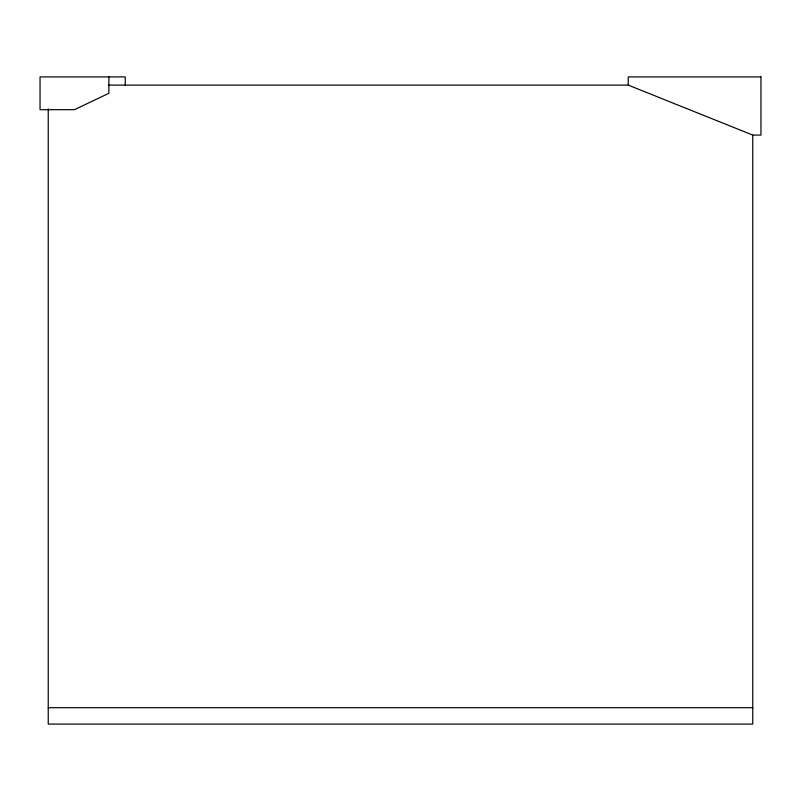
<?xml version="1.0" encoding="UTF-8"?>
<svg xmlns="http://www.w3.org/2000/svg" width="801" height="801" viewBox="0 0 801 801"><rect width="100%" height="100%" fill="white"/><g stroke="black" fill="none" stroke-linecap="round" stroke-linejoin="round"><path stroke-width="1.2" d="M108.305 85.106L628.875 85.106M48.24 707.704L752.76 707.704M752.76 135.119L752.76 724.084L48.24 724.084L48.24 108.856M125.246 85.106L125.246 76.916L40.05 76.916L40.05 109.687L74.453 109.687L108.866 93.296L108.866 76.916M760.95 76.916L628.234 76.916L628.234 85.106L752.76 135.079L760.95 135.079L760.95 76.916"/></g></svg>
